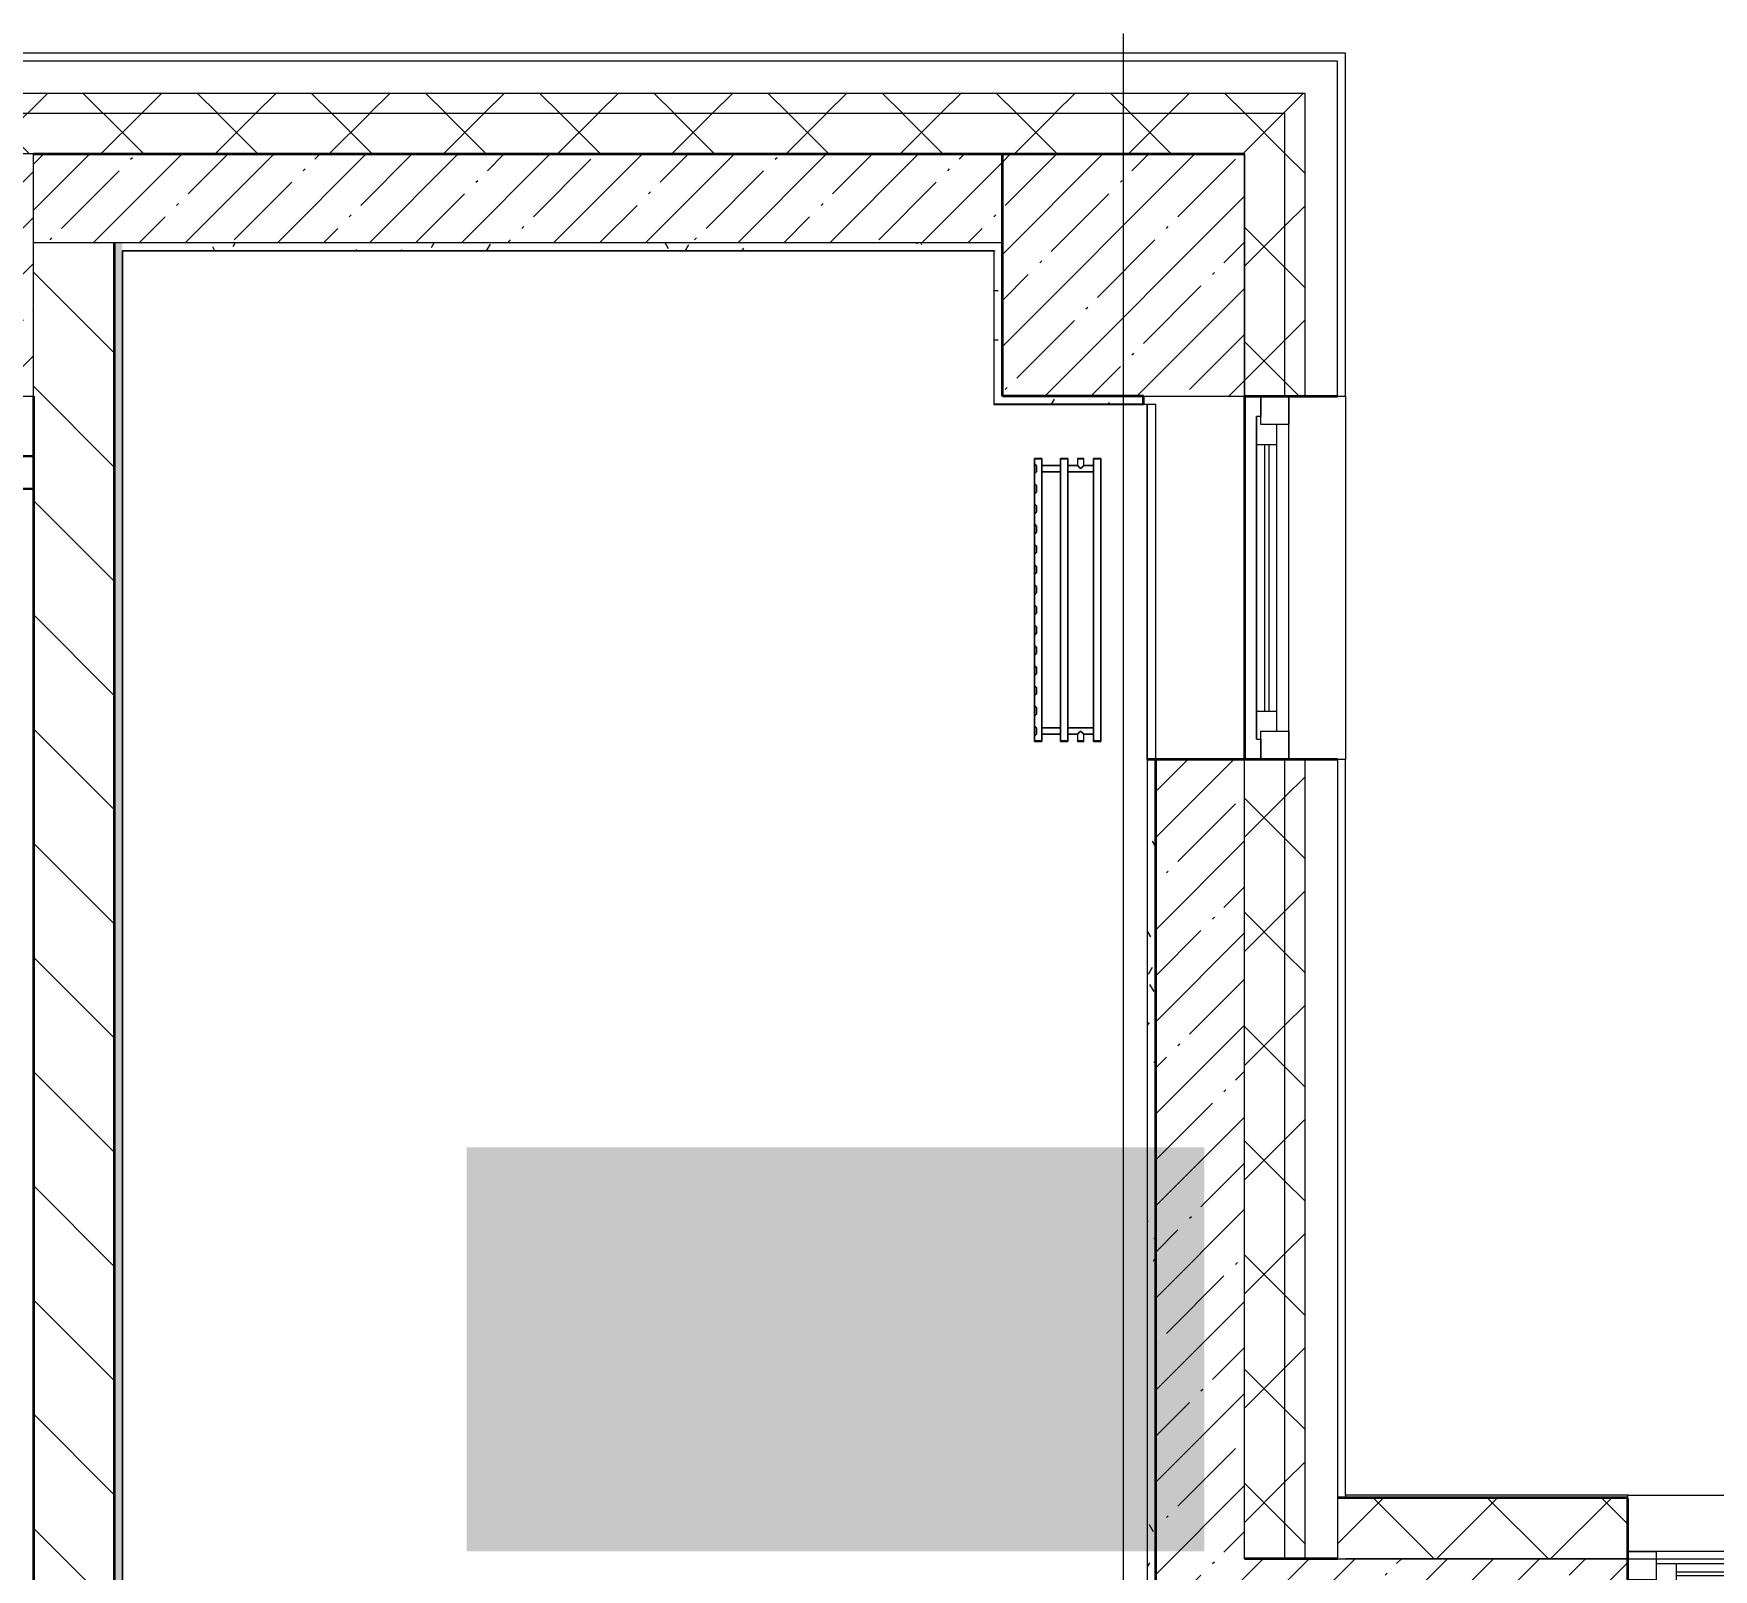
# Model space of a CAD drawing. Header units: millimetres. Extents: x 3914 to 443608, y -156176 to 78197.
# Drawn here: x 205574 to 209736, y -122384 to -118580 of the extents above; entities that cross this region are included whole.
import ezdxf

# ---------------------------------------------------------------- set-up
doc = ezdxf.new("R2010")
doc.units = ezdxf.units.MM
for name, color, linetype, lineweight in [('A-GLAZ', 7, 'Continuous', 9), ('A-GLAZ-1', 7, 'Continuous', 5), ('A-WALL', 7, 'Continuous', 5), ('A-WALL-1', 7, 'Continuous', 35), ('A-WALL-2', 7, 'Continuous', 30), ('I-WALL', 7, 'Continuous', 5), ('S-COLS', 7, 'Continuous', 9), ('S-COLS-1', 7, 'Continuous', 5), ('Оси', 7, 'Continuous', 9)]:
    doc.layers.add(name, color=color, linetype=linetype, lineweight=lineweight)
doc.layers.add('A-WALL-FNSH-1', color=9, linetype='Continuous', lineweight=5, true_color=0x808080)
doc.layers.add('M-EQPM-1', color=7, linetype='Continuous', lineweight=9, true_color=0xb2b2b2)
doc.styles.add('СПДС', font='ГОСТ тип А.ttf', dxfattribs={"width": 0.9})
pattern_1 = [(45, (174964.42, -145977.62), (-141.42136, 141.42136), []), (135, (174964.42, -145977.62), (-141.42136, -141.42136), [])]
pattern_2 = [(45, (174964.42, -145977.62), (-114.04925, 114.04925), []), (45, (175078.47, -145977.62), (-114.04925, 114.04925), [201.612, -40.322, 6.706, -33.617])]
pattern_3 = [(0, (174964.42, -145977.62), (243.84, 60.96), [20.117, -162.763, 20.117, -162.763, -975.36]), (0, (174964.42, -145977.62), (243.84, 60.96), [-365.76, 20.117, -345.643, 20.117, -162.763, -426.72]), (0, (174964.42, -145977.62), (243.84, 60.96), [-914.4, 20.117, -101.803, 20.117, -284.683]), (120, (175055.86, -145947.14), (-174.71291, 180.691634), [20.117, -162.763, 20.117, -162.763, -975.36]), (120, (175055.86, -145947.14), (-174.71291, 180.691634), [-365.76, 20.117, -345.643, 20.117, -162.763, -426.72]), (120, (175055.86, -145947.14), (-174.71291, 180.691634), [-914.4, 20.117, -101.803, 20.117, -284.683]), (240, (175086.34, -145825.22), (-69.12709, -241.651634), [20.117, -162.763, 20.117, -162.763, -975.36]), (240, (175086.34, -145825.22), (-69.12709, -241.651634), [-365.76, 20.117, -345.643, 20.117, -162.763, -426.72]), (240, (175086.34, -145825.22), (-69.12709, -241.651634), [-914.4, 20.117, -101.803, 20.117, -284.683])]

# ---------------------------------------------------------------- blocks, each defined once
blk = doc.blocks.new('radiator_prado_classic_z_tip_30_po exemplyaru - Classic Z Тип 30-500-30677900-Объем проектирования 2 этажа')
at = {"layer": 'M-EQPM-1'}
for p, q in [((0, 228), (0, 210)), ((700, 228), (0, 228)), ((0, 210), (0, 228)), ((0, 228), (12.5, 228)), ((0, 210), (700, 210)), ((17.8, 210), (0, 210)), ((12.5, 228), (37.5, 228)), ((37.5, 228), (12.5, 228)), ((12.5, 228), (37.5, 228)), ((12.5, 228), (17.5, 223)), ((12.5, 228), (17.5, 223)), ((32.5, 223), (17.5, 223)), ((17.5, 223), (32.5, 223)), ((17.5, 210), (17.5, 164)), ((17.5, 210), (17.5, 164)), ((17.8, 210), (17.5, 210)), ((17.5, 210), (17.8, 210)), ((17.8, 210), (17.5, 210)), ((17.5, 210), (28.7, 210)), ((32.2, 210), (17.8, 210)), ((17.8, 210), (18.5, 210)), ((19.7, 210), (17.8, 210)), ((18.5, 210), (21.2, 210)), ((21.2, 210), (19.7, 210)), ((21.2, 210), (25, 210)), ((32.2, 210), (21.2, 210)), ((25, 210), (32.2, 210)), ((28.7, 210), (32.5, 210)), ((32.5, 210), (32.2, 210)), ((32.2, 210), (32.5, 210)), ((32.5, 210), (32.2, 210)), ((667.8, 210), (32.2, 210)), ((32.5, 223), (37.5, 228)), ((37.5, 228), (32.5, 223)), ((32.5, 164), (32.5, 210)), ((32.5, 164), (32.5, 210)), ((37.5, 228), (62.5, 228)), ((62.5, 228), (87.5, 228)), ((87.5, 228), (62.5, 228)), ((62.5, 228), (87.5, 228)), ((62.5, 228), (67.5, 223)), ((62.5, 228), (67.5, 223)), ((82.5, 223), (67.5, 223)), ((67.5, 223), (82.5, 223)), ((82.5, 223), (87.5, 228)), ((87.5, 228), (82.5, 223)), ((87.5, 228), (112.5, 228)), ((112.5, 228), (137.5, 228)), ((137.5, 228), (112.5, 228)), ((112.5, 228), (137.5, 228)), ((112.5, 228), (117.5, 223)), ((112.5, 228), (117.5, 223)), ((132.5, 223), (117.5, 223)), ((117.5, 223), (132.5, 223)), ((132.5, 223), (137.5, 228)), ((137.5, 228), (132.5, 223)), ((137.5, 228), (162.5, 228)), ((162.5, 228), (187.5, 228)), ((187.5, 228), (162.5, 228)), ((162.5, 228), (187.5, 228)), ((162.5, 228), (167.5, 223)), ((162.5, 228), (167.5, 223)), ((182.5, 223), (167.5, 223)), ((167.5, 223), (182.5, 223)), ((182.5, 223), (187.5, 228)), ((187.5, 228), (182.5, 223)), ((187.5, 228), (212.5, 228)), ((212.5, 228), (237.5, 228)), ((237.5, 228), (212.5, 228)), ((212.5, 228), (237.5, 228)), ((212.5, 228), (217.5, 223)), ((212.5, 228), (217.5, 223)), ((232.5, 223), (217.5, 223)), ((217.5, 223), (232.5, 223)), ((232.5, 223), (237.5, 228)), ((237.5, 228), (232.5, 223)), ((237.5, 228), (262.5, 228)), ((262.5, 228), (287.5, 228)), ((287.5, 228), (262.5, 228)), ((262.5, 228), (287.5, 228)), ((262.5, 228), (267.5, 223)), ((262.5, 228), (267.5, 223)), ((282.5, 223), (267.5, 223)), ((267.5, 223), (282.5, 223)), ((282.5, 223), (287.5, 228)), ((287.5, 228), (282.5, 223)), ((287.5, 228), (312.5, 228)), ((312.5, 228), (337.5, 228)), ((337.5, 228), (312.5, 228)), ((312.5, 228), (337.5, 228)), ((312.5, 228), (317.5, 223)), ((312.5, 228), (317.5, 223)), ((332.5, 223), (317.5, 223)), ((317.5, 223), (332.5, 223)), ((332.5, 223), (337.5, 228)), ((337.5, 228), (332.5, 223)), ((337.5, 228), (362.5, 228)), ((362.5, 228), (387.5, 228)), ((387.5, 228), (362.5, 228)), ((362.5, 228), (387.5, 228)), ((362.5, 228), (367.5, 223)), ((362.5, 228), (367.5, 223)), ((382.5, 223), (367.5, 223)), ((367.5, 223), (382.5, 223)), ((382.5, 223), (387.5, 228)), ((387.5, 228), (382.5, 223)), ((387.5, 228), (412.5, 228)), ((412.5, 228), (437.5, 228)), ((437.5, 228), (412.5, 228)), ((412.5, 228), (437.5, 228)), ((412.5, 228), (417.5, 223)), ((412.5, 228), (417.5, 223)), ((432.5, 223), (417.5, 223)), ((417.5, 223), (432.5, 223)), ((432.5, 223), (437.5, 228)), ((437.5, 228), (432.5, 223)), ((437.5, 228), (462.5, 228)), ((462.5, 228), (487.5, 228)), ((487.5, 228), (462.5, 228)), ((462.5, 228), (487.5, 228)), ((462.5, 228), (467.5, 223)), ((462.5, 228), (467.5, 223)), ((482.5, 223), (467.5, 223)), ((467.5, 223), (482.5, 223)), ((482.5, 223), (487.5, 228)), ((487.5, 228), (482.5, 223)), ((487.5, 228), (512.5, 228)), ((512.5, 228), (537.5, 228)), ((537.5, 228), (512.5, 228)), ((512.5, 228), (537.5, 228)), ((512.5, 228), (517.5, 223)), ((512.5, 228), (517.5, 223)), ((532.5, 223), (517.5, 223)), ((517.5, 223), (532.5, 223)), ((532.5, 223), (537.5, 228)), ((537.5, 228), (532.5, 223)), ((537.5, 228), (562.5, 228)), ((562.5, 228), (587.5, 228)), ((587.5, 228), (562.5, 228)), ((562.5, 228), (587.5, 228)), ((562.5, 228), (567.5, 223)), ((562.5, 228), (567.5, 223)), ((582.5, 223), (567.5, 223)), ((567.5, 223), (582.5, 223)), ((582.5, 223), (587.5, 228)), ((587.5, 228), (582.5, 223)), ((588.4, 228), (612.5, 228)), ((612.5, 228), (637.5, 228)), ((637.5, 228), (612.5, 228)), ((612.5, 228), (637.5, 228)), ((612.5, 228), (617.5, 223)), ((617.5, 223), (612.5, 228)), ((632.5, 223), (617.5, 223)), ((617.5, 223), (632.5, 223)), ((632.5, 223), (637.5, 228)), ((637.5, 228), (632.5, 223)), ((637.5, 228), (662.5, 228)), ((662.5, 228), (687.5, 228)), ((687.5, 228), (662.5, 228)), ((662.5, 228), (687.5, 228)), ((662.5, 228), (667.5, 223)), ((662.5, 228), (667.5, 223)), ((682.5, 223), (667.5, 223)), ((667.5, 223), (682.5, 223)), ((667.5, 210), (667.5, 164)), ((667.5, 210), (667.5, 164)), ((667.8, 210), (667.5, 210)), ((667.5, 210), (668.5, 210)), ((667.8, 210), (667.5, 210)), ((667.5, 210), (667.8, 210)), ((678.7, 210), (667.8, 210)), ((682.2, 210), (667.8, 210)), ((667.8, 210), (669.7, 210)), ((668.5, 210), (682.5, 210)), ((669.7, 210), (673.1, 210)), ((673.1, 210), (676.9, 210)), ((676.9, 210), (682.2, 210)), ((681.5, 210), (678.7, 210)), ((682.2, 210), (681.5, 210)), ((682.5, 210), (682.2, 210)), ((682.5, 210), (682.2, 210)), ((682.2, 210), (682.5, 210)), ((700, 210), (682.2, 210)), ((682.5, 223), (687.5, 228)), ((687.5, 228), (682.5, 223)), ((682.5, 164), (682.5, 210)), ((682.5, 164), (682.5, 210)), ((687.5, 228), (700, 228)), ((700, 210), (700, 228)), ((700, 228), (700, 210)), ((700, 164), (0, 164)), ((0, 164), (0, 146)), ((0, 146), (0, 164)), ((0, 164), (17.8, 164)), ((0, 146), (700, 146)), ((18.5, 146), (0, 146)), ((17.8, 164), (17.5, 164)), ((17.5, 164), (17.8, 164)), ((17.8, 164), (17.5, 164)), ((17.5, 164), (28.7, 164)), ((17.5, 146), (17.5, 121.5)), ((17.5, 146), (17.5, 121.5)), ((17.5, 146), (18.5, 146)), ((18.5, 146), (17.5, 146)), ((17.5, 146), (18.5, 146)), ((25, 146), (17.5, 146)), ((32.2, 164), (17.8, 164)), ((17.8, 164), (30.3, 164)), ((18.5, 164), (17.8, 164)), ((21.2, 164), (18.5, 164)), ((18.5, 146), (32.2, 146)), ((28.7, 146), (18.5, 146)), ((18.5, 146), (32.2, 146)), ((25, 164), (21.2, 164)), ((32.2, 164), (25, 164)), ((28.7, 146), (25, 146)), ((31.5, 146), (28.7, 146)), ((28.7, 164), (31.5, 164)), ((32.5, 146), (28.7, 146)), ((30.3, 164), (32.2, 164)), ((31.5, 164), (32.5, 164)), ((32.2, 146), (31.5, 146)), ((32.5, 164), (32.2, 164)), ((32.2, 164), (32.5, 164)), ((32.5, 164), (32.2, 164)), ((32.2, 164), (667.8, 164)), ((32.2, 146), (32.5, 146)), ((32.5, 146), (32.2, 146)), ((32.2, 146), (32.5, 146)), ((667.8, 146), (32.2, 146)), ((32.5, 82), (32.5, 146)), ((32.5, 82), (32.5, 146)), ((667.8, 164), (667.5, 164)), ((667.5, 164), (668.5, 164)), ((667.8, 164), (667.5, 164)), ((667.5, 164), (667.8, 164)), ((667.5, 146), (667.5, 82)), ((667.5, 146), (667.5, 82)), ((667.5, 146), (667.8, 146)), ((676.9, 146), (667.5, 146)), ((667.5, 146), (667.8, 146)), ((667.8, 146), (667.5, 146)), ((671.2, 164), (667.8, 164)), ((682.2, 164), (667.8, 164)), ((667.8, 164), (668.5, 164)), ((667.8, 146), (681.5, 146)), ((667.8, 146), (681.5, 146)), ((668.5, 146), (667.8, 146)), ((668.5, 164), (671.2, 164)), ((668.5, 164), (682.2, 164)), ((669.7, 146), (668.5, 146)), ((671.2, 146), (669.7, 146)), ((682.2, 164), (671.2, 164)), ((671.2, 164), (682.5, 164)), ((673.1, 146), (671.2, 146)), ((675, 146), (673.1, 146)), ((676.9, 146), (675, 146)), ((682.5, 146), (676.9, 146)), ((678.7, 146), (676.9, 146)), ((681.5, 146), (678.7, 146)), ((681.5, 146), (682.2, 146)), ((681.5, 146), (682.5, 146)), ((682.5, 146), (681.5, 146)), ((700, 146), (681.5, 146)), ((682.5, 164), (682.2, 164)), ((682.5, 164), (682.2, 164)), ((682.2, 164), (682.5, 164)), ((682.2, 164), (700, 164)), ((682.2, 146), (682.5, 146)), ((682.5, 121.5), (682.5, 146)), ((682.5, 121.5), (682.5, 146)), ((700, 146), (700, 164)), ((700, 164), (700, 146)), ((17.5, 121.5), (0, 121.5)), ((17.5, 121.5), (0, 121.5)), ((0, 121.5), (0, 120.5)), ((0, 106.5), (0, 121.5)), ((0, 120.5), (0, 107.5)), ((0, 120.5), (0, 119.3)), ((0, 114), (0, 120.5)), ((0, 120.5), (0, 120.5)), ((0, 119.3), (0, 117.8)), ((0, 117.8), (0, 114)), ((0, 114), (0, 110.3)), ((0, 107.5), (0, 114)), ((0, 110.3), (0, 108.7)), ((0, 108.7), (0, 107.5)), ((0, 107.5), (0, 106.5)), ((0, 107.5), (0, 107.5)), ((0, 106.5), (17.5, 106.5)), ((0, 106.5), (17.5, 106.5)), ((17.5, 106.5), (17.5, 82)), ((17.5, 106.5), (17.5, 82)), ((700, 121.5), (682.5, 121.5)), ((700, 121.5), (682.5, 121.5)), ((682.5, 82), (682.5, 106.5)), ((682.5, 106.5), (700, 106.5)), ((682.5, 82), (682.5, 106.5)), ((682.5, 106.5), (700, 106.5)), ((700, 121.5), (700, 106.5)), ((700, 120.5), (700, 121.5)), ((700, 121.5), (700, 120.5)), ((700, 120.5), (700, 121.5)), ((700, 110.3), (700, 120.5)), ((700, 120.5), (700, 107.5)), ((700, 112.1), (700, 120.5)), ((700, 108.7), (700, 112.1)), ((700, 107.5), (700, 110.3)), ((700, 107.5), (700, 108.7)), ((700, 106.5), (700, 107.5)), ((700, 107.5), (700, 106.5)), ((700, 106.5), (700, 107.5)), ((700, 82), (0, 82)), ((0, 82), (0, 64)), ((0, 64), (0, 82)), ((0, 82), (18.5, 82)), ((700, 64), (0, 64)), ((0, 64), (700, 64)), ((18.5, 82), (17.5, 82)), ((17.5, 82), (18.5, 82)), ((18.5, 82), (17.5, 82)), ((17.5, 82), (26.9, 82)), ((32.2, 82), (18.5, 82)), ((18.5, 82), (19.7, 82)), ((19.7, 82), (18.5, 82)), ((19.7, 82), (32.2, 82)), ((32.2, 82), (19.7, 82)), ((26.9, 82), (32.5, 82)), ((32.5, 82), (32.2, 82)), ((32.2, 82), (32.5, 82)), ((32.5, 82), (32.2, 82)), ((32.2, 82), (667.8, 82)), ((667.8, 82), (667.5, 82)), ((667.5, 82), (668.5, 82)), ((667.8, 82), (667.5, 82)), ((667.5, 82), (667.8, 82)), ((681.5, 82), (667.8, 82)), ((681.5, 82), (667.8, 82)), ((667.8, 82), (668.5, 82)), ((668.5, 82), (682.5, 82)), ((668.5, 82), (671.2, 82)), ((671.2, 82), (673.1, 82)), ((673.1, 82), (681.5, 82)), ((682.5, 82), (681.5, 82)), ((682.2, 82), (681.5, 82)), ((681.5, 82), (682.5, 82)), ((681.5, 82), (700, 82)), ((682.5, 82), (682.2, 82)), ((700, 64), (700, 82)), ((700, 82), (700, 64))]:
    blk.add_line(p, q, dxfattribs=at)
for points, knots in [([(18.5, 120.5), (18.4, 120.6), (18.3, 120.7), (18.1, 120.9), (17.9, 121.1), (17.8, 121.2), (17.7, 121.3), (17.5, 121.5), (17.5, 121.5), (17.5, 121.5)], [0.7142857, 0.7142857, 0.7142857, 0.7142857, 0.75, 0.7857143, 0.8214286, 0.8571429, 0.8928571, 0.9285714, 1, 1, 1, 1]), ([(17.5, 121.5), (17.5, 121.5), (17.5, 121.5), (17.7, 121.3), (17.8, 121.2), (17.9, 121.1), (18.1, 120.9), (18.3, 120.7), (18.4, 120.6), (18.5, 120.5)], [0, 0, 0, 0, 0.0714286, 0.1071429, 0.1428571, 0.1785714, 0.2142857, 0.25, 0.2857143, 0.2857143, 0.2857143, 0.2857143]), ([(17.5, 121.5), (17.5, 121.5), (17.5, 121.5), (17.7, 121.3), (17.8, 121.2), (17.9, 121.1), (18.1, 120.9), (18.3, 120.7), (18.4, 120.6), (18.5, 120.5)], [0, 0, 0, 0, 0.0714286, 0.1071429, 0.1428571, 0.1785714, 0.2142857, 0.25, 0.2857143, 0.2857143, 0.2857143, 0.2857143]), ([(25, 114), (24.5, 114.5), (23.6, 115.4), (22.4, 116.6), (21.6, 117.4), (21.1, 117.9), (20.8, 118.2), (20.5, 118.5), (20.2, 118.8), (19.8, 119.1), (19.6, 119.4), (19.3, 119.7), (19, 120), (18.7, 120.3), (18.5, 120.5), (18.3, 120.7), (18.1, 120.9), (17.9, 121.1), (17.8, 121.2), (17.7, 121.3), (17.5, 121.5), (17.5, 121.5), (17.5, 121.5)], [0, 0, 0, 0, 0.142857, 0.285714, 0.357143, 0.392857, 0.428571, 0.464286, 0.5, 0.535714, 0.571429, 0.607143, 0.642857, 0.678571, 0.714286, 0.75, 0.785714, 0.821429, 0.857143, 0.892857, 0.928571, 1, 1, 1, 1]), ([(17.5, 106.5), (17.5, 106.5), (17.5, 106.5), (17.7, 106.7), (17.8, 106.8), (17.9, 106.9), (18.1, 107.1), (18.3, 107.3), (18.5, 107.5), (18.7, 107.7), (19, 108), (19.3, 108.3), (19.6, 108.6), (19.8, 108.9), (20.3, 109.3), (20.7, 109.7), (21.1, 110.1), (21.6, 110.6), (22.4, 111.4), (23.6, 112.6), (24.5, 113.5), (25, 114)], [0, 0, 0, 0, 0.071429, 0.107143, 0.142857, 0.178571, 0.214286, 0.25, 0.285714, 0.321429, 0.357143, 0.392857, 0.428571, 0.464286, 0.5, 0.571429, 0.607143, 0.642857, 0.714286, 0.857143, 1, 1, 1, 1]), ([(17.5, 106.5), (17.5, 106.5), (17.5, 106.5), (17.7, 106.7), (17.8, 106.8), (17.9, 106.9), (18.1, 107.1), (18.3, 107.3), (18.4, 107.4), (18.5, 107.5)], [0, 0, 0, 0, 0.0714286, 0.1071429, 0.1428571, 0.1785714, 0.2142857, 0.25, 0.2857143, 0.2857143, 0.2857143, 0.2857143]), ([(18.5, 107.5), (18.4, 107.4), (18.3, 107.3), (18.1, 107.1), (17.9, 106.9), (17.8, 106.8), (17.7, 106.7), (17.5, 106.5), (17.5, 106.5), (17.5, 106.5)], [0.7142857, 0.7142857, 0.7142857, 0.7142857, 0.75, 0.7857143, 0.8214286, 0.8571429, 0.8928571, 0.9285714, 1, 1, 1, 1]), ([(18.5, 107.5), (18.4, 107.4), (18.3, 107.3), (18.1, 107.1), (17.9, 106.9), (17.8, 106.8), (17.7, 106.7), (17.5, 106.5), (17.5, 106.5), (17.5, 106.5)], [0.7142857, 0.7142857, 0.7142857, 0.7142857, 0.75, 0.7857143, 0.8214286, 0.8571429, 0.8928571, 0.9285714, 1, 1, 1, 1]), ([(22.1, 116.9), (21.9, 117.1), (21.6, 117.4), (21.1, 117.9), (20.8, 118.2), (20.5, 118.5), (20.2, 118.8), (19.9, 119.2), (19.7, 119.3), (19.6, 119.4)], [0.2857143, 0.2857143, 0.2857143, 0.2857143, 0.3571429, 0.3928571, 0.4285714, 0.4642857, 0.5, 0.5357143, 0.5714286, 0.5714286, 0.5714286, 0.5714286]), ([(19.6, 119.4), (19.7, 119.3), (19.9, 119.2), (20.3, 118.7), (20.7, 118.3), (21.1, 117.9), (21.6, 117.4), (21.9, 117.1), (22.1, 116.9)], [0.4285714, 0.4285714, 0.4285714, 0.4285714, 0.4642857, 0.5, 0.5714286, 0.6071429, 0.6428571, 0.7142857, 0.7142857, 0.7142857, 0.7142857]), ([(19.6, 119.4), (19.7, 119.3), (19.8, 119.1), (20.3, 118.7), (20.6, 118.4), (20.8, 118.2)], [0.4285714, 0.4285714, 0.4285714, 0.4285714, 0.4642857, 0.5, 0.5714286, 0.5714286, 0.5714286, 0.5714286]), ([(19.6, 108.6), (19.7, 108.7), (19.9, 108.8), (20.3, 109.3), (20.7, 109.7), (21.1, 110.1), (21.6, 110.6), (21.9, 110.9), (22.1, 111.1)], [0.4285714, 0.4285714, 0.4285714, 0.4285714, 0.4642857, 0.5, 0.5714286, 0.6071429, 0.6428571, 0.7142857, 0.7142857, 0.7142857, 0.7142857]), ([(22.1, 111.1), (21.9, 110.9), (21.6, 110.6), (21.1, 110.1), (20.8, 109.8), (20.5, 109.5), (20.2, 109.2), (19.9, 108.8), (19.7, 108.7), (19.6, 108.6)], [0.2857143, 0.2857143, 0.2857143, 0.2857143, 0.3571429, 0.3928571, 0.4285714, 0.4642857, 0.5, 0.5357143, 0.5714286, 0.5714286, 0.5714286, 0.5714286]), ([(22.1, 111.1), (21.9, 110.9), (21.6, 110.6), (21.1, 110.1), (20.8, 109.8), (20.5, 109.5), (20.2, 109.2), (19.8, 108.9), (19.7, 108.7), (19.6, 108.6)], [0.2857143, 0.2857143, 0.2857143, 0.2857143, 0.3571429, 0.3928571, 0.4285714, 0.4642857, 0.5, 0.5357143, 0.5714286, 0.5714286, 0.5714286, 0.5714286]), ([(20.8, 118.2), (20.9, 118.1), (21.1, 117.9), (21.6, 117.4), (21.9, 117.1), (22.1, 116.9)], [0.5714286, 0.5714286, 0.5714286, 0.5714286, 0.6071429, 0.6428571, 0.7142857, 0.7142857, 0.7142857, 0.7142857]), ([(675, 114), (675.5, 114.5), (676.4, 115.4), (677.6, 116.6), (678.4, 117.4), (678.9, 117.9), (679.2, 118.2), (679.5, 118.5), (679.8, 118.8), (680.1, 119.2), (680.4, 119.4), (680.7, 119.7), (681, 120), (681.3, 120.3), (681.5, 120.5), (681.7, 120.7), (681.9, 120.9), (682.1, 121.1), (682.2, 121.2), (682.3, 121.3), (682.5, 121.5), (682.5, 121.5), (682.5, 121.5)], [0, 0, 0, 0, 0.142857, 0.285714, 0.357143, 0.392857, 0.428571, 0.464286, 0.5, 0.535714, 0.571429, 0.607143, 0.642857, 0.678571, 0.714286, 0.75, 0.785714, 0.821429, 0.857143, 0.892857, 0.928571, 1, 1, 1, 1]), ([(682.5, 106.5), (682.5, 106.5), (682.5, 106.5), (682.3, 106.7), (682.2, 106.8), (682.1, 106.9), (681.9, 107.1), (681.7, 107.3), (681.5, 107.5), (681.3, 107.7), (681, 108), (680.7, 108.3), (680.4, 108.6), (680.1, 108.8), (679.7, 109.3), (679.3, 109.7), (678.9, 110.1), (678.4, 110.6), (677.6, 111.4), (676.4, 112.6), (675.5, 113.5), (675, 114)], [0, 0, 0, 0, 0.071429, 0.107143, 0.142857, 0.178571, 0.214286, 0.25, 0.285714, 0.321429, 0.357143, 0.392857, 0.428571, 0.464286, 0.5, 0.571429, 0.607143, 0.642857, 0.714286, 0.857143, 1, 1, 1, 1]), ([(680.4, 119.4), (680.3, 119.3), (680.1, 119.2), (679.7, 118.7), (679.3, 118.3), (678.9, 117.9), (678.4, 117.4), (678.1, 117.1), (677.9, 116.9)], [0.4285714, 0.4285714, 0.4285714, 0.4285714, 0.4642857, 0.5, 0.5714286, 0.6071429, 0.6428571, 0.7142857, 0.7142857, 0.7142857, 0.7142857]), ([(680.4, 119.4), (680.3, 119.3), (680.1, 119.2), (679.7, 118.7), (679.3, 118.3), (678.9, 117.9), (678.4, 117.4), (678.1, 117.1), (677.9, 116.9)], [0.4285714, 0.4285714, 0.4285714, 0.4285714, 0.4642857, 0.5, 0.5714286, 0.6071429, 0.6428571, 0.7142857, 0.7142857, 0.7142857, 0.7142857]), ([(677.9, 116.9), (678.1, 117.1), (678.4, 117.4), (678.9, 117.9), (679.2, 118.2), (679.5, 118.5), (679.8, 118.8), (680.1, 119.2), (680.3, 119.3), (680.4, 119.4)], [0.2857143, 0.2857143, 0.2857143, 0.2857143, 0.3571429, 0.3928571, 0.4285714, 0.4642857, 0.5, 0.5357143, 0.5714286, 0.5714286, 0.5714286, 0.5714286]), ([(677.9, 111.1), (678.1, 110.9), (678.4, 110.6), (678.9, 110.1), (679.2, 109.8), (679.5, 109.5), (679.8, 109.2), (680.1, 108.8), (680.3, 108.7), (680.4, 108.6)], [0.2857143, 0.2857143, 0.2857143, 0.2857143, 0.3571429, 0.3928571, 0.4285714, 0.4642857, 0.5, 0.5357143, 0.5714286, 0.5714286, 0.5714286, 0.5714286]), ([(677.9, 111.1), (678.1, 110.9), (678.4, 110.6), (678.9, 110.1), (679.1, 109.9), (679.2, 109.8)], [0.2857143, 0.2857143, 0.2857143, 0.2857143, 0.3571429, 0.3928571, 0.4285714, 0.4285714, 0.4285714, 0.4285714]), ([(680.4, 108.6), (680.3, 108.7), (680.1, 108.8), (679.7, 109.3), (679.3, 109.7), (678.9, 110.1), (678.4, 110.6), (678.1, 110.9), (677.9, 111.1)], [0.4285714, 0.4285714, 0.4285714, 0.4285714, 0.4642857, 0.5, 0.5714286, 0.6071429, 0.6428571, 0.7142857, 0.7142857, 0.7142857, 0.7142857]), ([(682.5, 121.5), (682.5, 121.5), (682.5, 121.5), (682.3, 121.3), (682.2, 121.2), (682.1, 121.1), (681.9, 120.9), (681.7, 120.7), (681.6, 120.6), (681.5, 120.5)], [0, 0, 0, 0, 0.0714286, 0.1071429, 0.1428571, 0.1785714, 0.2142857, 0.25, 0.2857143, 0.2857143, 0.2857143, 0.2857143]), ([(682.5, 121.5), (682.5, 121.5), (682.5, 121.5), (682.3, 121.3), (682.2, 121.2), (682.1, 121.1), (681.9, 120.9), (681.7, 120.7), (681.6, 120.6), (681.5, 120.5)], [0, 0, 0, 0, 0.0714286, 0.1071429, 0.1428571, 0.1785714, 0.2142857, 0.25, 0.2857143, 0.2857143, 0.2857143, 0.2857143]), ([(681.5, 120.5), (681.6, 120.6), (681.7, 120.7), (681.9, 120.9), (682.1, 121.1), (682.2, 121.2), (682.3, 121.3), (682.5, 121.5), (682.5, 121.5), (682.5, 121.5)], [0.7142857, 0.7142857, 0.7142857, 0.7142857, 0.75, 0.7857143, 0.8214286, 0.8571429, 0.8928571, 0.9285714, 1, 1, 1, 1]), ([(681.5, 107.5), (681.6, 107.4), (681.7, 107.3), (681.9, 107.1), (682.1, 106.9), (682.2, 106.8), (682.3, 106.7), (682.5, 106.5), (682.5, 106.5), (682.5, 106.5)], [0.7142857, 0.7142857, 0.7142857, 0.7142857, 0.75, 0.7857143, 0.8214286, 0.8571429, 0.8928571, 0.9285714, 1, 1, 1, 1]), ([(681.5, 107.5), (681.6, 107.4), (681.7, 107.3), (681.9, 107.1), (682.1, 106.9), (682.2, 106.8), (682.3, 106.7), (682.5, 106.5), (682.5, 106.5), (682.5, 106.5)], [0.7142857, 0.7142857, 0.7142857, 0.7142857, 0.75, 0.7857143, 0.8214286, 0.8571429, 0.8928571, 0.9285714, 1, 1, 1, 1]), ([(682.5, 106.5), (682.5, 106.5), (682.5, 106.5), (682.3, 106.7), (682.2, 106.8), (682.1, 106.9), (681.9, 107.1), (681.7, 107.3), (681.6, 107.4), (681.5, 107.5)], [0, 0, 0, 0, 0.0714286, 0.1071429, 0.1428571, 0.1785714, 0.2142857, 0.25, 0.2857143, 0.2857143, 0.2857143, 0.2857143])]:
    blk.add_open_spline(points, degree=3, knots=knots, dxfattribs=at)
for points in [[(19.6, 119.4), (19.5, 119.5), (19.3, 119.7), (19, 120), (18.7, 120.3), (18.6, 120.4), (18.5, 120.5)], [(18.5, 120.5), (18.6, 120.4), (18.7, 120.3), (19, 120), (19.3, 119.7), (19.5, 119.5), (19.6, 119.4)], [(18.5, 120.5), (18.6, 120.4), (18.7, 120.3), (19, 120), (19.3, 119.7), (19.5, 119.5), (19.6, 119.4)], [(18.5, 107.5), (18.6, 107.6), (18.7, 107.7), (19, 108), (19.3, 108.3), (19.5, 108.5), (19.6, 108.6)], [(19.6, 108.6), (19.5, 108.5), (19.3, 108.3), (19, 108), (18.7, 107.7), (18.6, 107.6), (18.5, 107.5)], [(19.6, 108.6), (19.5, 108.5), (19.3, 108.3), (19, 108), (18.7, 107.7), (18.6, 107.6), (18.5, 107.5)], [(23.6, 115.4), (23.1, 115.9), (22.6, 116.4), (22.1, 116.9)], [(22.1, 116.9), (22.6, 116.4), (23.1, 115.9), (23.6, 115.4)], [(22.1, 116.9), (22.6, 116.4), (23.6, 115.4), (24.5, 114.5), (25, 114)], [(22.1, 111.1), (22.6, 111.6), (23.6, 112.6), (24.5, 113.5), (25, 114)], [(25, 114), (24.5, 113.5), (23.6, 112.6), (22.6, 111.6), (22.1, 111.1)], [(25, 114), (24.5, 113.5), (23.6, 112.6), (22.6, 111.6), (22.1, 111.1)], [(25, 114), (24.5, 114.5), (24, 115), (23.6, 115.4)], [(23.6, 115.4), (24, 115), (24.5, 114.5), (25, 114)], [(677.9, 116.9), (677.4, 116.4), (676.4, 115.4), (675.5, 114.5), (675, 114)], [(675, 114), (675.5, 114.5), (676.4, 115.4), (677.4, 116.4), (677.9, 116.9)], [(676.4, 115.4), (676, 115), (675.5, 114.5), (675, 114)], [(675, 114), (675.5, 113.5), (676.4, 112.6), (677.4, 111.6), (677.9, 111.1)], [(675, 114), (675.5, 113.5), (676, 113), (676.4, 112.6)], [(677.9, 111.1), (677.4, 111.6), (676.4, 112.6), (675.5, 113.5), (675, 114)], [(677.9, 116.9), (677.4, 116.4), (676.9, 115.9), (676.4, 115.4)], [(676.4, 112.6), (676.9, 112.1), (677.4, 111.6), (677.9, 111.1)], [(679.2, 109.8), (679.3, 109.7), (679.5, 109.5), (679.8, 109.2), (680.1, 108.8), (680.3, 108.7), (680.4, 108.6)], [(681.5, 120.5), (681.4, 120.4), (681.3, 120.3), (681, 120), (680.7, 119.7), (680.5, 119.5), (680.4, 119.4)], [(681.5, 120.5), (681.4, 120.4), (681.3, 120.3), (681, 120), (680.7, 119.7), (680.5, 119.5), (680.4, 119.4)], [(680.4, 119.4), (680.5, 119.5), (680.7, 119.7), (681, 120), (681.3, 120.3), (681.4, 120.4), (681.5, 120.5)], [(680.4, 108.6), (680.5, 108.5), (680.7, 108.3), (681, 108), (681.3, 107.7), (681.4, 107.6), (681.5, 107.5)], [(680.4, 108.6), (680.5, 108.5), (680.7, 108.3), (681, 108), (681.3, 107.7), (681.4, 107.6), (681.5, 107.5)], [(681.5, 107.5), (681.4, 107.6), (681.3, 107.7), (681, 108), (680.7, 108.3), (680.5, 108.5), (680.4, 108.6)]]:
    blk.add_open_spline(points, degree=3, dxfattribs=at)
blk = doc.blocks.new('BSC_Колонна _Прямоугольная - 600х600-V331-Объем проектирования 2 этажа')
at = {"layer": 'S-COLS-1'}
h = blk.add_hatch(dxfattribs=at)
h.set_pattern_fill('FP_80', color=256, style=0, pattern_type=2)
h.set_pattern_definition([(45, (-30310, -26800), (-114.04925, 114.04925), []), (45, (-30195.95, -26800), (-114.04925, 114.04925), [201.613, -40.323, 6.706, -33.617])])
h.paths.add_polyline_path([(156.9, -300), (300, -300), (300, 300), (-300, 300), (-300, -300), (150, -300)])
for p, q in [((300, 300), (-300, 300)), ((-300, 300), (-300, -300)), ((300, -300), (300, 300)), ((-300, -300), (300, -300))]:
    blk.add_line(p, q, dxfattribs=at)
blk = doc.blocks.new('120_Окно_СКБ_2Ст - 120_Окно_СКБ_2Ст 3100х2500 _мал_створка слева_ 2-V362-Объем проектирования 2 этажа')
at = {"layer": 'A-GLAZ'}
for p, q in [((-1550, -127), (-1550, -57)), ((-1550, -57), (-1480, -57)), ((-1480, -57), (-1480, -127)), ((650, -127), (650, -57)), ((650, -57), (720, -57)), ((720, -57), (720, -127)), ((1480, -127), (1480, -57)), ((1480, -57), (1550, -57)), ((1550, -57), (1550, -127)), ((650, -87), (-1480, -87)), ((-1480, -87), (-1480, -127)), ((-1430, -137), (-1430, -87)), ((600, -137), (600, -87)), ((650, -127), (650, -87)), ((1480, -87), (720, -87)), ((720, -87), (720, -127)), ((770, -137), (770, -87)), ((1430, -137), (1430, -87)), ((1480, -127), (1480, -87)), ((-1480, -127), (-1550, -127)), ((-1480, -127), (-1500, -127)), ((-1500, -127), (-1500, -137)), ((-1500, -137), (670, -137)), ((670, -137), (-1500, -137)), ((720, -127), (650, -127)), ((670, -127), (650, -127)), ((670, -137), (670, -127)), ((720, -127), (700, -127)), ((700, -127), (700, -137)), ((700, -137), (1500, -137)), ((1500, -137), (700, -137)), ((1550, -127), (1480, -127)), ((1500, -127), (1480, -127)), ((1500, -137), (1500, -127))]:
    blk.add_line(p, q, dxfattribs=at)
at = {"layer": 'A-GLAZ-1'}
for p, q in [((1550, -57), (-1550, -57)), ((-1430, -107), (600, -107)), ((600, -117), (-1430, -117)), ((770, -107), (1430, -107)), ((1430, -117), (770, -117)), ((-1549.8, -127), (-1500, -127)), ((670, -127), (700, -127)), ((1500, -127), (1530, -127))]:
    blk.add_line(p, q, dxfattribs=at)
blk = doc.blocks.new('120_Окно_СКБ_1Ст - 120_Окно_СКБ_1Ст 900х2500_h_-V363-Объем проектирования 2 этажа')
at = {"layer": 'A-GLAZ'}
for p, q in [((-450, -75), (-450, -5)), ((-450, -5), (-380, -5)), ((-380, -5), (-380, -75)), ((380, -35), (-380, -35)), ((-380, -35), (-380, -75)), ((-330, -85), (-330, -35)), ((330, -85), (330, -35)), ((380, -75), (380, -5)), ((380, -5), (450, -5)), ((380, -75), (380, -35)), ((450, -5), (450, -75)), ((-380, -75), (-450, -75)), ((-380, -75), (-400, -75)), ((-400, -75), (-400, -85)), ((450, -75), (380, -75)), ((400, -75), (380, -75)), ((400, -85), (400, -75)), ((-400, -85), (400, -85)), ((400, -85), (-400, -85))]:
    blk.add_line(p, q, dxfattribs=at)
at = {"layer": 'A-GLAZ-1'}
for p, q in [((450, -5), (-450, -5)), ((-450, -75), (-400, -75)), ((-330, -55), (330, -55)), ((330, -65), (-330, -65)), ((400, -75), (450, -75))]:
    blk.add_line(p, q, dxfattribs=at)
blk = doc.blocks.new('Стены наклон_ амфитеатр1 - Стены наклон_ амфитеатр-33007412-Объем проектирования 2 этажа')
at = {"layer": 'A-WALL-2'}
for p, q in [((30610, 26351.1), (21879, 26351.1)), ((30610, 26270.4), (30610, 26351.1)), ((21879, 26270.4), (30610, 26270.4))]:
    blk.add_line(p, q, dxfattribs=at)

msp = doc.modelspace()

# ---------------------------------------------------------------- hatches: boundary and pattern name
at = {"layer": 'A-WALL'}
h = msp.add_hatch(dxfattribs=at)
h.set_pattern_fill('FP_24', color=256, style=0, pattern_type=2)
h.set_pattern_definition(pattern_1)
h.paths.add_polyline_path([(194574.7, -118777.6), (208674.4, -118776.9), (208674.4, -118727.6), (194574.7, -118727.6)])
h.paths.add_polyline_path([(190999.7, -118777.6), (191874.7, -118777.6), (191874.7, -118727.6), (190974.7, -118727.6), (190974.7, -118777.6)])
h.paths.add_polyline_path([(188874.7, -118777.6), (190074.7, -118777.6), (190074.7, -118727.6), (188653.4, -118727.6), (188653.4, -118777.6), (188808.5, -118777.6)])
h.paths.add_polyline_path([(192774.7, -118777.6), (193674.7, -118777.6), (193674.7, -118727.6), (192774.7, -118727.6)])
h = msp.add_hatch(dxfattribs=at)
h.set_pattern_fill('FP_24', color=256, style=0, pattern_type=2)
h.set_pattern_definition(pattern_1)
h.paths.add_polyline_path([(208674.4, -122357.6), (208724.4, -122357.6), (208724.4, -120377.6), (208674.4, -120377.6), (208674.4, -122310.5)])
h.paths.add_polyline_path([(208684.4, -119477.6), (208724.4, -119477.6), (208724.4, -118727.6), (208674.4, -118727.6), (208674.4, -119477.6)])
h = msp.add_hatch(dxfattribs=at)
h.set_pattern_fill('FP_24', color=256, style=0, pattern_type=2)
h.set_pattern_definition(pattern_1)
h.paths.add_polyline_path([(204074.4, -118877.6), (208574.4, -118877.6), (208574.4, -118777.6), (194574.7, -118777.6), (194574.7, -118877.6), (203263.1, -118877.6)])
h.paths.add_polyline_path([(192774.7, -118877.6), (193674.7, -118877.6), (193674.7, -118777.6), (192774.7, -118777.6)])
h.paths.add_polyline_path([(190974.7, -118877.6), (191874.7, -118877.6), (191874.7, -118777.6), (190974.7, -118777.6)])
h.paths.add_polyline_path([(190074.7, -118877.6), (190074.7, -118777.6), (188653.4, -118777.6), (188653.4, -118877.6), (189724.4, -118877.6)])
h = msp.add_hatch(dxfattribs=at)
h.set_pattern_fill('FP_24', color=256, style=0, pattern_type=2)
h.set_pattern_definition(pattern_1)
h.paths.add_polyline_path([(208574.4, -122357.6), (208674.4, -122357.6), (208674.4, -120377.6), (208574.4, -120377.6), (208574.4, -122308.2)])
h.paths.add_polyline_path([(208674.4, -119477.6), (208674.4, -118777.6), (208574.4, -118777.6), (208574.4, -119477.6)])
h = msp.add_hatch(dxfattribs=at)
h.set_pattern_fill('FP_24', color=256, style=0, pattern_type=2)
h.set_pattern_definition(pattern_1)
h.paths.add_polyline_path([(217124.4, -122357.6), (217124.4, -122207.6), (216682.4, -122207.6), (216682.4, -122357.6), (217024.4, -122357.6)])
h.paths.add_polyline_path([(208804.4, -122357.6), (209524.4, -122357.6), (209524.4, -122207.6), (208804.4, -122207.6), (208804.4, -122351.3)])
h.paths.add_polyline_path([(212624.4, -122357.6), (214766.4, -122357.6), (214766.4, -122207.6), (212624.4, -122207.6), (212624.4, -122339.6)])
at = {"layer": 'I-WALL'}
h = msp.add_hatch(dxfattribs=at)
h.set_pattern_fill('FP_1', color=256, style=0, pattern_type=2)
h.set_pattern_definition(pattern_2)
h.paths.add_polyline_path([(207599.5, -119097.6), (207974.4, -119097.6), (207974.4, -118877.6), (205574.4, -118877.6), (205574.4, -119097.6), (206154.1, -119097.6)])
h.paths.add_polyline_path([(197481.3, -119097.6), (200774.4, -119097.6), (200774.4, -118877.6), (197474.4, -118877.6), (197474.4, -119097.6)])
h.paths.add_polyline_path([(201374.4, -119097.6), (204974.4, -119097.6), (204974.4, -118877.6), (201374.4, -118877.6), (201374.4, -118983.5)])
h = msp.add_hatch(dxfattribs=at)
h.set_pattern_fill('FP_23', color=256, style=0, pattern_type=2)
h.set_pattern_definition([(135, (174964.42, -145977.62), (-141.4214, -141.4214), [])])
h.paths.add_polyline_path([(205574.4, -125187.6), (205774.4, -125187.6), (205774.4, -124577.6), (205574.4, -124577.6), (205574.4, -124872.1)])
h.paths.add_polyline_path([(205774.4, -122477.6), (205774.4, -119097.6), (205574.4, -119097.6), (205574.4, -122477.6)])
h = msp.add_hatch(dxfattribs=at)
h.set_pattern_fill('FP_191', color=256, style=0, pattern_type=2)
h.set_pattern_definition(pattern_3)
h.paths.add_polyline_path([(205774.4, -125167.6), (205794.4, -125165.6), (205794.4, -119097.6), (205774.4, -119097.6), (205774.4, -125166.6)])
h = msp.add_hatch(dxfattribs=at)
h.set_pattern_fill('FP_191', color=256, style=0, pattern_type=2)
h.set_pattern_definition(pattern_3)
h.paths.add_polyline_path([(207954.4, -119117.6), (207974.4, -119117.6), (207974.4, -119097.6), (205794.5, -119099), (205795.4, -119117.6), (207599.5, -119117.6)])
h = msp.add_hatch(dxfattribs=at)
h.set_pattern_fill('FP_191', color=256, style=0, pattern_type=2)
h.set_pattern_definition(pattern_3)
h.paths.add_polyline_path([(207960.9, -119497.6), (207974.4, -119497.6), (207974.4, -119117.6), (207954.4, -119118.6), (207954.4, -119497.6)])
h = msp.add_hatch(dxfattribs=at)
h.set_pattern_fill('FP_191', color=256, style=0, pattern_type=2)
h.set_pattern_definition(pattern_3)
h.paths.add_polyline_path([(208324.4, -119497.6), (208322.3, -119477.6), (207974.4, -119477.6), (207974.4, -119497.6), (208322.3, -119497.6)])
h = msp.add_hatch(dxfattribs=at)
h.set_pattern_fill('FP_191', color=256, style=0, pattern_type=2)
h.set_pattern_definition(pattern_3)
h.paths.add_polyline_path([(208354.4, -123357.6), (208354.4, -120377.6), (208334.4, -120377.6), (208334.4, -123357.6)])
h = msp.add_hatch(dxfattribs=at)
h.set_pattern_fill('FP_1', color=256, style=0, pattern_type=2)
h.set_pattern_definition(pattern_2)
h.paths.add_polyline_path([(208374.4, -123377.6), (208574.4, -123377.6), (208574.4, -120377.6), (208354.4, -120377.6), (208354.4, -123377.6)])
h = msp.add_hatch(dxfattribs=at)
h.set_pattern_fill('FP_1', color=256, style=0, pattern_type=2)
h.set_pattern_definition(pattern_2)
h.paths.add_polyline_path([(209524.4, -122577.6), (209524.4, -122357.6), (208574.4, -122357.6), (208574.4, -122577.6), (209045, -122577.6)])
h.paths.add_polyline_path([(213454.4, -122577.6), (213454.4, -122357.6), (212624.4, -122357.6), (212624.4, -122577.6), (213381.4, -122577.6)])
at = {"layer": 'S-COLS-1'}
h = msp.add_hatch(dxfattribs=at)
h.set_pattern_fill('FP_1', color=256, style=0, pattern_type=2)
h.set_pattern_definition(pattern_2)
h.paths.add_polyline_path([(208354.4, -119477.6), (208574.4, -119477.6), (208574.4, -118877.6), (207974.4, -118877.6), (207974.4, -119477.6), (208322.3, -119477.6)])

# ---------------------------------------------------------------- linework, layer by layer
at = {"layer": 'A-WALL'}
for p, q in [((208804.4, -118647.6), (194574.7, -118647.6)), ((208804.4, -119477.6), (208804.4, -118647.6)), ((208724.4, -118727.6), (194574.7, -118727.6)), ((208724.4, -119477.6), (208724.4, -118727.6)), ((208674.4, -118777.6), (194574.7, -118777.6)), ((208674.4, -119477.6), (208674.4, -118777.6)), ((207974.4, -118877.6), (205574.4, -118877.6)), ((208574.4, -118877.6), (208574.4, -119477.6)), ((207974.4, -119097.6), (205574.4, -119097.6)), ((205794.4, -125167.6), (205794.4, -119117.6)), ((207954.4, -119117.6), (205794.4, -119117.6)), ((208824.4, -119477.6), (208824.4, -120377.6)), ((208324.4, -119497.6), (207974.4, -119497.6)), ((208574.4, -122357.6), (208574.4, -120377.6)), ((208674.4, -122357.6), (208674.4, -120377.6)), ((208724.4, -122357.6), (208724.4, -120377.6)), ((208804.4, -120377.6), (208804.4, -122357.6)), ((209524.4, -122204.6), (208804.4, -122204.6)), ((209524.4, -122207.6), (208804.4, -122207.6)), ((208824.4, -122199.6), (208824.4, -122204.6)), ((209524.4, -122199.6), (212624.4, -122199.6)), ((208574.4, -122357.6), (214774.4, -122357.6)), ((209524.4, -122357.6), (208824.4, -122357.6))]:
    msp.add_line(p, q, dxfattribs=at)
at = {"layer": 'A-WALL-1'}
for p, q in [((205574.4, -118877.6), (208574.4, -118877.6)), ((207974.4, -119477.6), (207974.4, -118877.6)), ((205774.4, -119097.6), (205774.4, -124577.6)), ((207954.4, -119117.6), (207954.4, -119118.6)), ((205574.4, -119477.6), (205574.4, -122477.6)), ((208324.4, -119477.6), (207974.4, -119477.6)), ((208324.4, -119497.6), (208324.4, -119477.6)), ((208574.4, -119477.6), (208804.4, -119477.6)), ((208574.4, -119477.6), (208574.4, -120377.6)), ((208804.4, -120377.6), (208334.4, -120377.6)), ((208354.4, -123377.6), (208354.4, -120377.6)), ((209524.4, -122973.6), (209524.4, -122207.6)), ((208804.4, -122357.6), (208574.4, -122357.6))]:
    msp.add_line(p, q, dxfattribs=at)
at = {"layer": 'A-WALL-FNSH-1'}
for p, q in [((208824.4, -118627.6), (194574.7, -118627.6)), ((208824.4, -119477.6), (208824.4, -118627.6)), ((205795.4, -125166.6), (205795.4, -119118.6)), ((207954.4, -119118.6), (205795.4, -119118.6)), ((207953.4, -119118.6), (207953.4, -119498.6)), ((207954.4, -119497.6), (207954.4, -119118.6)), ((208804.4, -119477.6), (208824.4, -119477.6)), ((207953.4, -119498.6), (208324.4, -119498.6)), ((207974.4, -119497.6), (207954.4, -119497.6)), ((208324.4, -119498.6), (208324.4, -119497.6)), ((208333.4, -120377.6), (208333.4, -123357.6)), ((208334.4, -120377.6), (208333.4, -120377.6)), ((208334.4, -122577.6), (208334.4, -120377.6)), ((208824.4, -120377.6), (208804.4, -120377.6)), ((208824.4, -122199.6), (208824.4, -120377.6)), ((209524.4, -122199.6), (208824.4, -122199.6)), ((209524.4, -122207.6), (209524.4, -122199.6))]:
    msp.add_line(p, q, dxfattribs=at)
at = {"layer": 'I-WALL'}
for p, q in [((208324.4, -119497.6), (208354.4, -119497.6)), ((208333.4, -119498.6), (208324.4, -119498.6)), ((208333.4, -120377.6), (208333.4, -119498.6)), ((208334.4, -120377.6), (208334.4, -119498.6)), ((208354.4, -120377.6), (208354.4, -119497.6))]:
    msp.add_line(p, q, dxfattribs=at)
at = {"layer": 'S-COLS'}
msp.add_line((208574.4, -119477.6), (208574.4, -118877.6), dxfattribs=at)
at = {"layer": 'S-COLS-1'}
for p, q in [((208574.4, -118877.6), (207974.4, -118877.6)), ((207974.4, -118877.6), (207974.4, -119477.6)), ((207974.4, -119477.6), (208574.4, -119477.6))]:
    msp.add_line(p, q, dxfattribs=at)
at = {"layer": 'Оси'}
msp.add_lwpolyline([(208274.4, -147883.9), (208274.4, -142883.9), (208274.4, -123579.5), (208274.4, -118579.5)], dxfattribs=at)

# ---------------------------------------------------------------- block references
at = {"layer": 'A-GLAZ', "color": 3, "rotation": 269.9999999999999}
msp.add_blockref('120_Окно_СКБ_1Ст - 120_Окно_СКБ_1Ст 900х2500_h_-V363-Объем проектирования 2 этажа', (208689.4, -119927.6), dxfattribs=at)
at = {"layer": 'A-GLAZ', "color": 3}
msp.add_blockref('120_Окно_СКБ_2Ст - 120_Окно_СКБ_2Ст 3100х2500 _мал_створка слева_ 2-V362-Объем проектирования 2 этажа', (211074.4, -122282.6), dxfattribs=at)
at = {"layer": 'A-WALL'}
msp.add_blockref('Стены наклон_ амфитеатр1 - Стены наклон_ амфитеатр-33007412-Объем проектирования 2 этажа', (174964.4, -145977.6), dxfattribs=at)
at = {"layer": 'M-EQPM-1', "rotation": 89.99999999999957}
for p in [(208282.4, -120331.7), (208282.4, -120332.6)]:
    msp.add_blockref('radiator_prado_classic_z_tip_30_po exemplyaru - Classic Z Тип 30-500-30677900-Объем проектирования 2 этажа', p, dxfattribs=at)
at = {"layer": 'S-COLS'}
msp.add_blockref('BSC_Колонна _Прямоугольная - 600х600-V331-Объем проектирования 2 этажа', (205274.4, -119177.6), dxfattribs=at)

# ---------------------------------------------------------------- texts
at = {"insert": (206897, -121588.6), "char_height": 500, "width": 1327.594, "attachment_point": 1, "style": 'СПДС', "bg_fill": 1, "box_fill_scale": 1.5, "bg_fill_color": 7, "bg_fill_true_color": 16777215, "bg_fill_transparency": 0}
msp.add_mtext('2.29', dxfattribs=at)

doc.saveas('drawing.dxf')
